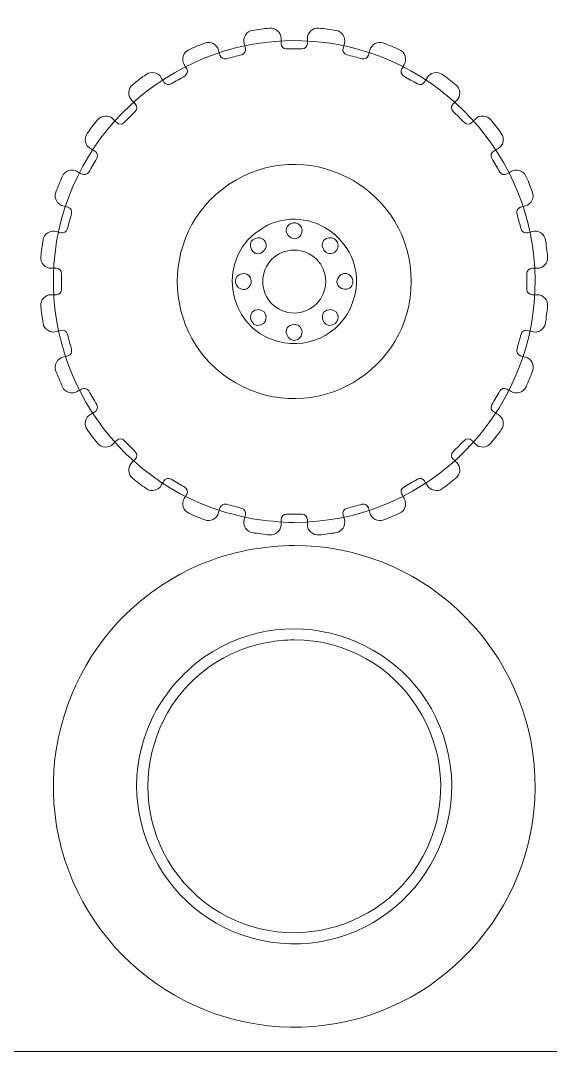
# Model space of a CAD drawing. Header units: centimetres. Extents: x -36.5 to 33.1, y -48.3 to 44.1.
# Drawn here: x -7.68 to -1.62, y -13.5 to -1.75 of the extents above; entities that cross this region are included whole.
import ezdxf

# ---------------------------------------------------------------- set-up
doc = ezdxf.new("R2010")
doc.units = ezdxf.units.CM
doc.header["$MEASUREMENT"] = 0
doc.layers.add('Camada 1', color=7, linetype='Continuous')

msp = doc.modelspace()

# ---------------------------------------------------------------- linework, layer by layer
at = {"layer": 'Camada 1', "color": 2, "lineweight": 20}
msp.add_open_spline([(-13.6923, -13.5388), (-13.6923, -13.5388), (9.1077, -13.5388), (9.1077, -13.5388), (9.1077, -13.5388), (9.1077, -13.5388), (9.1077, 21.2612), (9.1077, 21.2612), (9.1077, 21.2612), (9.1077, 21.2612), (-13.6923, 21.2612), (-13.6923, 21.2612), (-13.6923, 21.2612), (-13.6923, 21.2612), (-13.6923, -13.5388), (-13.6923, -13.5388), (-13.6923, -13.5388), (-13.6923, -13.5388), (-13.6923, -13.5388), (-13.6923, -13.5388)], degree=3, knots=[0, 0, 0, 0, 0.16666667, 0.16666667, 0.16666667, 0.16666667, 0.33333333, 0.33333333, 0.33333333, 0.33333333, 0.5, 0.5, 0.5, 0.5, 0.66666667, 0.66666667, 0.66666667, 0.66666667, 1, 1, 1, 1], dxfattribs=at)
at = {"layer": 'Camada 1', "color": 140, "lineweight": 9}
for points, knots in [([(-5.0355, -7.44647), (-5.19896, -7.40998), (-5.33726, -7.38054), (-5.49758, -7.32203), (-5.49758, -7.32203), (-6.8334, -6.83447), (-7.58473, -5.39631), (-7.21386, -4.01949), (-7.21386, -4.01949), (-6.84376, -2.64552), (-5.47466, -1.77369), (-4.07317, -2.02293), (-4.07317, -2.02293), (-2.67331, -2.27187), (-1.68504, -3.5603), (-1.81075, -4.97704), (-1.81075, -4.97704), (-1.93631, -6.39196), (-3.13319, -7.48996), (-4.55434, -7.4891), (-4.55434, -7.4891), (-4.72643, -7.48899), (-4.86814, -7.46877), (-5.0355, -7.44647)], [0, 0, 0, 0, 0.14285714, 0.14285714, 0.14285714, 0.14285714, 0.28571429, 0.28571429, 0.28571429, 0.28571429, 0.42857143, 0.42857143, 0.42857143, 0.42857143, 0.57142857, 0.57142857, 0.57142857, 0.57142857, 0.71428571, 0.71428571, 0.71428571, 0.71428571, 1, 1, 1, 1]), ([(-5.22329, -3.5759), (-6.11332, -4.08976), (-6.11333, -5.37984), (-5.22329, -5.89371), (-5.22329, -5.89371), (-4.33325, -6.40758), (-3.21599, -5.76254), (-3.21599, -4.7348), (-3.21599, -4.7348), (-3.21599, -3.70703), (-4.33322, -3.06207), (-5.22329, -3.5759)], [0, 0, 0, 0, 0.25, 0.25, 0.25, 0.25, 0.5, 0.5, 0.5, 0.5, 1, 1, 1, 1]), ([(-3.86759, -4.91877), (-3.70435, -4.30918), (-4.36304, -3.80373), (-4.90958, -4.11922), (-4.90958, -4.11922), (-5.4561, -4.43469), (-5.34766, -5.25807), (-4.73815, -5.4214), (-4.73815, -5.4214), (-4.35928, -5.52293), (-3.96906, -5.29769), (-3.86759, -4.91877)], [0, 0, 0, 0, 0.25, 0.25, 0.25, 0.25, 0.5, 0.5, 0.5, 0.5, 1, 1, 1, 1]), ([(-4.59932, -4.0753), (-4.72979, -4.15205), (-4.56182, -4.32198), (-4.48009, -4.20524), (-4.48009, -4.20524), (-4.42813, -4.13099), (-4.51067, -4.02316), (-4.59932, -4.0753)], [0, 0, 0, 0, 0.33333333, 0.33333333, 0.33333333, 0.33333333, 1, 1, 1, 1]), ([(-5.04343, -4.36893), (-4.96663, -4.49946), (-4.79677, -4.33131), (-4.9135, -4.24971), (-4.9135, -4.24971), (-4.98786, -4.19774), (-5.09554, -4.28034), (-5.04343, -4.36893)], [0, 0, 0, 0, 0.33333333, 0.33333333, 0.33333333, 0.33333333, 1, 1, 1, 1]), ([(-4.15895, -4.23484), (-4.30765, -4.26256), (-4.20781, -4.47934), (-4.09139, -4.39781), (-4.09139, -4.39781), (-4.01652, -4.34537), (-4.0583, -4.21607), (-4.15895, -4.23484)], [0, 0, 0, 0, 0.33333333, 0.33333333, 0.33333333, 0.33333333, 1, 1, 1, 1]), ([(-5.1589, -4.64757), (-5.30471, -4.68813), (-5.18623, -4.89537), (-5.07739, -4.804), (-5.07739, -4.804), (-5.00754, -4.74534), (-5.06006, -4.62009), (-5.1589, -4.64757)], [0, 0, 0, 0, 0.33333333, 0.33333333, 0.33333333, 0.33333333, 1, 1, 1, 1]), ([(-4.0422, -4.67684), (-4.13837, -4.7936), (-3.92257, -4.8954), (-3.88565, -4.75824), (-3.88565, -4.75824), (-3.8621, -4.67074), (-3.97654, -4.5971), (-4.0422, -4.67684)], [0, 0, 0, 0, 0.33333333, 0.33333333, 0.33333333, 0.33333333, 1, 1, 1, 1]), ([(-4.95725, -5.05581), (-5.10828, -5.04384), (-5.06794, -5.27937), (-4.93426, -5.23068), (-4.93426, -5.23068), (-4.84874, -5.19953), (-4.85503, -5.0639), (-4.95725, -5.05581)], [0, 0, 0, 0, 0.33333333, 0.33333333, 0.33333333, 0.33333333, 1, 1, 1, 1]), ([(-4.13522, -5.05581), (-4.28627, -5.04387), (-4.2459, -5.27937), (-4.11223, -5.23068), (-4.11223, -5.23068), (-4.02672, -5.19953), (-4.03302, -5.0639), (-4.13522, -5.05581)], [0, 0, 0, 0, 0.33333333, 0.33333333, 0.33333333, 0.33333333, 1, 1, 1, 1]), ([(-4.57764, -5.22882), (-4.72344, -5.26938), (-4.60498, -5.47662), (-4.49614, -5.38527), (-4.49614, -5.38527), (-4.42627, -5.32661), (-4.4788, -5.20133), (-4.57764, -5.22882)], [0, 0, 0, 0, 0.33333333, 0.33333333, 0.33333333, 0.33333333, 1, 1, 1, 1]), ([(-5.93534, -9.35076), (-6.03926, -9.48638), (-6.1133, -9.58782), (-6.18718, -9.7462), (-6.18718, -9.7462), (-6.71327, -10.87407), (-5.95012, -12.19194), (-4.71274, -12.30027), (-4.71274, -12.30027), (-3.47156, -12.40893), (-2.49074, -11.24385), (-2.8154, -10.0385), (-2.8154, -10.0385), (-3.13916, -8.83648), (-4.56575, -8.31644), (-5.5864, -9.03074), (-5.5864, -9.03074), (-5.73097, -9.13192), (-5.8189, -9.22352), (-5.93534, -9.35076)], [0, 0, 0, 0, 0.16666667, 0.16666667, 0.16666667, 0.16666667, 0.33333333, 0.33333333, 0.33333333, 0.33333333, 0.5, 0.5, 0.5, 0.5, 0.66666667, 0.66666667, 0.66666667, 0.66666667, 1, 1, 1, 1])]:
    msp.add_open_spline(points, degree=3, knots=knots, dxfattribs=at)
at = {"layer": 'Camada 1', "color": 250, "lineweight": 9}
msp.add_open_spline([(-3.3247, -2.3037), (-3.31513, -2.28702), (-3.30558, -2.27032), (-3.29603, -2.25364), (-3.29603, -2.25364), (-3.27829, -2.22269), (-3.27499, -2.19092), (-3.28598, -2.15699), (-3.28598, -2.15699), (-3.29699, -2.12304), (-3.31828, -2.09928), (-3.35081, -2.08461), (-3.35081, -2.08461), (-3.41012, -2.05785), (-3.47028, -2.03292), (-3.53116, -2.00991), (-3.53116, -2.00991), (-3.56448, -1.99731), (-3.59645, -1.99908), (-3.62818, -2.01528), (-3.62818, -2.01528), (-3.65995, -2.03151), (-3.68005, -2.0563), (-3.6894, -2.09073), (-3.6894, -2.09073), (-3.69443, -2.10927), (-3.69947, -2.12781), (-3.7045, -2.14636), (-3.7045, -2.14636), (-3.71312, -2.1782), (-3.74608, -2.19716), (-3.77794, -2.18862), (-3.77794, -2.18862), (-3.8364, -2.17296), (-3.89486, -2.15729), (-3.95333, -2.14163), (-3.95333, -2.14163), (-3.98519, -2.1331), (-4.00424, -2.10021), (-3.99581, -2.06832), (-3.99581, -2.06832), (-3.99089, -2.04974), (-3.98598, -2.03114), (-3.98106, -2.01254), (-3.98106, -2.01254), (-3.97195, -1.97805), (-3.97699, -1.94652), (-3.9964, -1.9166), (-3.9964, -1.9166), (-4.0158, -1.88664), (-4.0425, -1.86921), (-4.07772, -1.86345), (-4.07772, -1.86345), (-4.14196, -1.85295), (-4.2065, -1.84444), (-4.27127, -1.83796), (-4.27127, -1.83796), (-4.30672, -1.83442), (-4.33714, -1.84442), (-4.3636, -1.86827), (-4.3636, -1.86827), (-4.39009, -1.89219), (-4.4031, -1.92132), (-4.40321, -1.95701), (-4.40321, -1.95701), (-4.40327, -1.97622), (-4.40333, -1.99545), (-4.40339, -2.01467), (-4.40339, -2.01467), (-4.4035, -2.04765), (-4.43041, -2.07448), (-4.46339, -2.07448), (-4.46339, -2.07448), (-4.52392, -2.07448), (-4.58443, -2.07448), (-4.64496, -2.07448), (-4.64496, -2.07448), (-4.67794, -2.07448), (-4.70485, -2.04765), (-4.70496, -2.01467), (-4.70496, -2.01467), (-4.70502, -1.99544), (-4.70509, -1.9762), (-4.70515, -1.95696), (-4.70515, -1.95696), (-4.70527, -1.92128), (-4.71829, -1.89215), (-4.74479, -1.86826), (-4.74479, -1.86826), (-4.77124, -1.8444), (-4.80164, -1.83442), (-4.83709, -1.83796), (-4.83709, -1.83796), (-4.90186, -1.84444), (-4.96642, -1.85295), (-5.03065, -1.86345), (-5.03065, -1.86345), (-5.06587, -1.8692), (-5.09257, -1.88666), (-5.11199, -1.9166), (-5.11199, -1.9166), (-5.13138, -1.94652), (-5.13642, -1.97806), (-5.12731, -2.01254), (-5.12731, -2.01254), (-5.12239, -2.03114), (-5.11748, -2.04974), (-5.11256, -2.06832), (-5.11256, -2.06832), (-5.10413, -2.10021), (-5.12318, -2.13309), (-5.15504, -2.14163), (-5.15504, -2.14163), (-5.2135, -2.15729), (-5.27196, -2.17296), (-5.33041, -2.18862), (-5.33041, -2.18862), (-5.36227, -2.19716), (-5.39521, -2.17821), (-5.40385, -2.14637), (-5.40385, -2.14637), (-5.40888, -2.12781), (-5.41393, -2.10923), (-5.41897, -2.09067), (-5.41897, -2.09067), (-5.42832, -2.05625), (-5.44843, -2.03148), (-5.4802, -2.01526), (-5.4802, -2.01526), (-5.51192, -1.99907), (-5.54388, -1.9973), (-5.5772, -2.0099), (-5.5772, -2.0099), (-5.63809, -2.03291), (-5.69825, -2.05784), (-5.75758, -2.08461), (-5.75758, -2.08461), (-5.79011, -2.0993), (-5.81138, -2.12307), (-5.82238, -2.15702), (-5.82238, -2.15702), (-5.83337, -2.19094), (-5.83006, -2.22272), (-5.81232, -2.25366), (-5.81232, -2.25366), (-5.80277, -2.27034), (-5.7932, -2.28704), (-5.78365, -2.30372), (-5.78365, -2.30372), (-5.76727, -2.33234), (-5.77716, -2.36901), (-5.80571, -2.3855), (-5.80571, -2.3855), (-5.85812, -2.41576), (-5.91054, -2.44602), (-5.96296, -2.47629), (-5.96296, -2.47629), (-5.99152, -2.49278), (-6.02822, -2.48301), (-6.04481, -2.45451), (-6.04481, -2.45451), (-6.05449, -2.43789), (-6.06416, -2.42127), (-6.07384, -2.40464), (-6.07384, -2.40464), (-6.09176, -2.37378), (-6.11761, -2.35506), (-6.15251, -2.34761), (-6.15251, -2.34761), (-6.1873, -2.34018), (-6.21874, -2.34676), (-6.24762, -2.36753), (-6.24762, -2.36753), (-6.30047, -2.40554), (-6.35213, -2.44518), (-6.4025, -2.48639), (-6.4025, -2.48639), (-6.43012, -2.50898), (-6.44452, -2.53745), (-6.44635, -2.57308), (-6.44635, -2.57308), (-6.44818, -2.60861), (-6.4367, -2.6386), (-6.41164, -2.66384), (-6.41164, -2.66384), (-6.39809, -2.67747), (-6.38455, -2.69111), (-6.371, -2.70473), (-6.371, -2.70473), (-6.34774, -2.72812), (-6.34778, -2.76615), (-6.37111, -2.78948), (-6.37111, -2.78948), (-6.41392, -2.83227), (-6.45671, -2.87506), (-6.4995, -2.91786), (-6.4995, -2.91786), (-6.52282, -2.94118), (-6.56081, -2.94125), (-6.58421, -2.91802), (-6.58421, -2.91802), (-6.59786, -2.90446), (-6.61152, -2.8909), (-6.62516, -2.87734), (-6.62516, -2.87734), (-6.65041, -2.85227), (-6.6804, -2.84081), (-6.71592, -2.84264), (-6.71592, -2.84264), (-6.75156, -2.84448), (-6.78002, -2.85888), (-6.80262, -2.88651), (-6.80262, -2.88651), (-6.84382, -2.93688), (-6.88345, -2.98853), (-6.92144, -3.04138), (-6.92144, -3.04138), (-6.94222, -3.07026), (-6.94879, -3.10169), (-6.94136, -3.13648), (-6.94136, -3.13648), (-6.93391, -3.17138), (-6.91519, -3.19721), (-6.88434, -3.21515), (-6.88434, -3.21515), (-6.86772, -3.22482), (-6.85109, -3.2345), (-6.83447, -3.24418), (-6.83447, -3.24418), (-6.80597, -3.26076), (-6.7962, -3.29748), (-6.81269, -3.32604), (-6.81269, -3.32604), (-6.84295, -3.37845), (-6.87322, -3.43085), (-6.90348, -3.48327), (-6.90348, -3.48327), (-6.91997, -3.51183), (-6.95665, -3.52173), (-6.98527, -3.50532), (-6.98527, -3.50532), (-7.00196, -3.49576), (-7.01866, -3.4862), (-7.03536, -3.47663), (-7.03536, -3.47663), (-7.0663, -3.45891), (-7.09806, -3.4556), (-7.13198, -3.46659), (-7.13198, -3.46659), (-7.16592, -3.47759), (-7.18969, -3.49887), (-7.20438, -3.5314), (-7.20438, -3.5314), (-7.23115, -3.59072), (-7.25606, -3.65088), (-7.27908, -3.71176), (-7.27908, -3.71176), (-7.29169, -3.74507), (-7.28992, -3.77705), (-7.27372, -3.80878), (-7.27372, -3.80878), (-7.25749, -3.84057), (-7.2327, -3.86068), (-7.19826, -3.87003), (-7.19826, -3.87003), (-7.17971, -3.87506), (-7.16114, -3.8801), (-7.14258, -3.88514), (-7.14258, -3.88514), (-7.11077, -3.89378), (-7.09182, -3.92672), (-7.10035, -3.95856), (-7.10035, -3.95856), (-7.11601, -4.01703), (-7.13168, -4.07548), (-7.14734, -4.13394), (-7.14734, -4.13394), (-7.15588, -4.16579), (-7.18876, -4.18485), (-7.22064, -4.17642), (-7.22064, -4.17642), (-7.23924, -4.1715), (-7.25785, -4.1666), (-7.27646, -4.16168), (-7.27646, -4.16168), (-7.31094, -4.15257), (-7.34246, -4.15761), (-7.37239, -4.17701), (-7.37239, -4.17701), (-7.40234, -4.19642), (-7.41978, -4.22312), (-7.42554, -4.25834), (-7.42554, -4.25834), (-7.43604, -4.32257), (-7.44455, -4.38712), (-7.45103, -4.45188), (-7.45103, -4.45188), (-7.45457, -4.48733), (-7.44457, -4.51775), (-7.42072, -4.54421), (-7.42072, -4.54421), (-7.3968, -4.57071), (-7.36766, -4.58372), (-7.33198, -4.58382), (-7.33198, -4.58382), (-7.31275, -4.58388), (-7.29353, -4.58394), (-7.2743, -4.584), (-7.2743, -4.584), (-7.24133, -4.58411), (-7.2145, -4.61103), (-7.2145, -4.644), (-7.2145, -4.644), (-7.2145, -4.70453), (-7.2145, -4.76506), (-7.2145, -4.82559), (-7.2145, -4.82559), (-7.2145, -4.85856), (-7.24133, -4.88548), (-7.2743, -4.88559), (-7.2743, -4.88559), (-7.29355, -4.88565), (-7.31279, -4.88572), (-7.33202, -4.88578), (-7.33202, -4.88578), (-7.3677, -4.8859), (-7.39684, -4.89891), (-7.42073, -4.9254), (-7.42073, -4.9254), (-7.44457, -4.95186), (-7.45457, -4.98227), (-7.45103, -5.01772), (-7.45103, -5.01772), (-7.44455, -5.08248), (-7.43604, -5.14703), (-7.42554, -5.21127), (-7.42554, -5.21127), (-7.41978, -5.24649), (-7.40234, -5.27319), (-7.37239, -5.29259), (-7.37239, -5.29259), (-7.34246, -5.312), (-7.31094, -5.31704), (-7.27646, -5.30793), (-7.27646, -5.30793), (-7.25785, -5.30301), (-7.23924, -5.2981), (-7.22064, -5.29318), (-7.22064, -5.29318), (-7.18876, -5.28476), (-7.15588, -5.30381), (-7.14734, -5.33566), (-7.14734, -5.33566), (-7.13168, -5.39412), (-7.11601, -5.45259), (-7.10035, -5.51104), (-7.10035, -5.51104), (-7.09182, -5.5429), (-7.11077, -5.57584), (-7.1426, -5.58448), (-7.1426, -5.58448), (-7.16117, -5.58951), (-7.17974, -5.59456), (-7.19831, -5.5996), (-7.19831, -5.5996), (-7.23272, -5.60895), (-7.25749, -5.62906), (-7.27372, -5.66082), (-7.27372, -5.66082), (-7.2899, -5.69255), (-7.29168, -5.72451), (-7.27908, -5.75783), (-7.27908, -5.75783), (-7.25606, -5.81872), (-7.23114, -5.87888), (-7.20437, -5.9382), (-7.20437, -5.9382), (-7.18968, -5.97074), (-7.16591, -5.99201), (-7.13196, -6.003), (-7.13196, -6.003), (-7.09804, -6.014), (-7.06626, -6.01068), (-7.03531, -5.99295), (-7.03531, -5.99295), (-7.01863, -5.9834), (-7.00194, -5.97383), (-6.98526, -5.96428), (-6.98526, -5.96428), (-6.95664, -5.9479), (-6.91997, -5.95779), (-6.90348, -5.98635), (-6.90348, -5.98635), (-6.87322, -6.03876), (-6.84295, -6.09118), (-6.81269, -6.1436), (-6.81269, -6.1436), (-6.7962, -6.17216), (-6.80597, -6.20886), (-6.83447, -6.22545), (-6.83447, -6.22545), (-6.85109, -6.23513), (-6.86772, -6.2448), (-6.88434, -6.25448), (-6.88434, -6.25448), (-6.91519, -6.27242), (-6.93392, -6.29825), (-6.94138, -6.33316), (-6.94138, -6.33316), (-6.9488, -6.36795), (-6.9422, -6.39938), (-6.92143, -6.42826), (-6.92143, -6.42826), (-6.88344, -6.48111), (-6.84382, -6.53277), (-6.8026, -6.58313), (-6.8026, -6.58313), (-6.78, -6.61074), (-6.75152, -6.62513), (-6.7159, -6.62698), (-6.7159, -6.62698), (-6.68038, -6.6288), (-6.6504, -6.61733), (-6.62516, -6.59228), (-6.62516, -6.59228), (-6.61151, -6.57872), (-6.59786, -6.56516), (-6.58421, -6.5516), (-6.58421, -6.5516), (-6.56081, -6.52836), (-6.52282, -6.52844), (-6.4995, -6.55174), (-6.4995, -6.55174), (-6.45671, -6.59454), (-6.4139, -6.63734), (-6.37111, -6.68014), (-6.37111, -6.68014), (-6.34778, -6.70347), (-6.34774, -6.74148), (-6.371, -6.76487), (-6.371, -6.76487), (-6.38455, -6.77849), (-6.39809, -6.79214), (-6.41164, -6.80577), (-6.41164, -6.80577), (-6.4367, -6.831), (-6.44818, -6.86099), (-6.44635, -6.89652), (-6.44635, -6.89652), (-6.44452, -6.93215), (-6.43012, -6.96063), (-6.4025, -6.98321), (-6.4025, -6.98321), (-6.35213, -7.02442), (-6.30047, -7.06407), (-6.24762, -7.10207), (-6.24762, -7.10207), (-6.21874, -7.12284), (-6.1873, -7.12942), (-6.15251, -7.12199), (-6.15251, -7.12199), (-6.11761, -7.11454), (-6.09176, -7.09582), (-6.07384, -7.06497), (-6.07384, -7.06497), (-6.06416, -7.04834), (-6.05449, -7.03172), (-6.04481, -7.0151), (-6.04481, -7.0151), (-6.02822, -6.9866), (-5.99152, -6.97683), (-5.96296, -6.99332), (-5.96296, -6.99332), (-5.91054, -7.02358), (-5.85814, -7.05384), (-5.80572, -7.08411), (-5.80572, -7.08411), (-5.77716, -7.1006), (-5.76727, -7.13727), (-5.78365, -7.16589), (-5.78365, -7.16589), (-5.7932, -7.18257), (-5.80277, -7.19926), (-5.81232, -7.21594), (-5.81232, -7.21594), (-5.83006, -7.24689), (-5.83337, -7.27866), (-5.82238, -7.31259), (-5.82238, -7.31259), (-5.81138, -7.34655), (-5.79011, -7.37031), (-5.75758, -7.385), (-5.75758, -7.385), (-5.69826, -7.41177), (-5.63809, -7.43667), (-5.57722, -7.4597), (-5.57722, -7.4597), (-5.5439, -7.4723), (-5.51194, -7.47053), (-5.48022, -7.45434), (-5.48022, -7.45434), (-5.44844, -7.43812), (-5.42833, -7.41335), (-5.41897, -7.37892), (-5.41897, -7.37892), (-5.41392, -7.36036), (-5.40888, -7.3418), (-5.40385, -7.32323), (-5.40385, -7.32323), (-5.39521, -7.2914), (-5.36227, -7.27245), (-5.33041, -7.28098), (-5.33041, -7.28098), (-5.27196, -7.29664), (-5.21351, -7.31231), (-5.15504, -7.32797), (-5.15504, -7.32797), (-5.12318, -7.33652), (-5.10413, -7.3694), (-5.11256, -7.40128), (-5.11256, -7.40128), (-5.11748, -7.41987), (-5.12239, -7.43846), (-5.12731, -7.45706), (-5.12731, -7.45706), (-5.13643, -7.49153), (-5.13138, -7.52307), (-5.11198, -7.553), (-5.11198, -7.553), (-5.09257, -7.58294), (-5.06587, -7.6004), (-5.03066, -7.60614), (-5.03066, -7.60614), (-4.96642, -7.61664), (-4.90186, -7.62515), (-4.83709, -7.63163), (-4.83709, -7.63163), (-4.80164, -7.63517), (-4.77124, -7.62519), (-4.74479, -7.60133), (-4.74479, -7.60133), (-4.71829, -7.57744), (-4.70527, -7.54832), (-4.70515, -7.51263), (-4.70515, -7.51263), (-4.70509, -7.49339), (-4.70502, -7.47416), (-4.70496, -7.45492), (-4.70496, -7.45492), (-4.70485, -7.42194), (-4.67794, -7.39511), (-4.64496, -7.39511), (-4.64496, -7.39511), (-4.58444, -7.39511), (-4.52392, -7.39511), (-4.4634, -7.39511), (-4.4634, -7.39511), (-4.43044, -7.39511), (-4.40352, -7.42192), (-4.4034, -7.45488), (-4.4034, -7.45488), (-4.40333, -7.47412), (-4.40327, -7.49336), (-4.40321, -7.51258), (-4.40321, -7.51258), (-4.4031, -7.54827), (-4.39009, -7.5774), (-4.3636, -7.60132), (-4.3636, -7.60132), (-4.33714, -7.62518), (-4.30672, -7.63517), (-4.27127, -7.63163), (-4.27127, -7.63163), (-4.2065, -7.62515), (-4.14194, -7.61664), (-4.07771, -7.60614), (-4.07771, -7.60614), (-4.0425, -7.6004), (-4.0158, -7.58294), (-3.9964, -7.553), (-3.9964, -7.553), (-3.97699, -7.52307), (-3.97194, -7.49153), (-3.98106, -7.45706), (-3.98106, -7.45706), (-3.98598, -7.43846), (-3.99089, -7.41987), (-3.99581, -7.40128), (-3.99581, -7.40128), (-4.00424, -7.3694), (-3.98519, -7.3365), (-3.95333, -7.32797), (-3.95333, -7.32797), (-3.89486, -7.31231), (-3.8364, -7.29664), (-3.77794, -7.28098), (-3.77794, -7.28098), (-3.74608, -7.27245), (-3.71312, -7.29141), (-3.7045, -7.32324), (-3.7045, -7.32324), (-3.69947, -7.3418), (-3.69443, -7.36034), (-3.6894, -7.37888), (-3.6894, -7.37888), (-3.68005, -7.41333), (-3.65994, -7.4381), (-3.62815, -7.45432), (-3.62815, -7.45432), (-3.59642, -7.47052), (-3.56446, -7.47228), (-3.53113, -7.45968), (-3.53113, -7.45968), (-3.47027, -7.43667), (-3.41012, -7.41174), (-3.35081, -7.385), (-3.35081, -7.385), (-3.31828, -7.37033), (-3.29699, -7.34656), (-3.28598, -7.31261), (-3.28598, -7.31261), (-3.27499, -7.27869), (-3.27829, -7.24691), (-3.29603, -7.21596), (-3.29603, -7.21596), (-3.30558, -7.19928), (-3.31513, -7.18258), (-3.3247, -7.1659), (-3.3247, -7.1659), (-3.3411, -7.13728), (-3.3312, -7.1006), (-3.30264, -7.08411), (-3.30264, -7.08411), (-3.25022, -7.05384), (-3.19782, -7.02358), (-3.1454, -6.99332), (-3.1454, -6.99332), (-3.11686, -6.97683), (-3.08015, -6.9866), (-3.06355, -7.01508), (-3.06355, -7.01508), (-3.05387, -7.03172), (-3.0442, -7.04836), (-3.03451, -7.06499), (-3.03451, -7.06499), (-3.01656, -7.09583), (-2.99072, -7.11455), (-2.95583, -7.12199), (-2.95583, -7.12199), (-2.92104, -7.12942), (-2.88962, -7.12282), (-2.86074, -7.10206), (-2.86074, -7.10206), (-2.80789, -7.06407), (-2.75624, -7.02443), (-2.70587, -6.98321), (-2.70587, -6.98321), (-2.67826, -6.96063), (-2.66386, -6.93215), (-2.66202, -6.89652), (-2.66202, -6.89652), (-2.6602, -6.86099), (-2.67167, -6.831), (-2.69674, -6.80577), (-2.69674, -6.80577), (-2.71028, -6.79212), (-2.72383, -6.77849), (-2.73738, -6.76486), (-2.73738, -6.76486), (-2.76064, -6.74146), (-2.76058, -6.70346), (-2.73726, -6.68013), (-2.73726, -6.68013), (-2.69446, -6.63734), (-2.65165, -6.59453), (-2.60886, -6.55173), (-2.60886, -6.55173), (-2.58553, -6.5284), (-2.5475, -6.52835), (-2.52412, -6.55162), (-2.52412, -6.55162), (-2.51048, -6.56518), (-2.49684, -6.57873), (-2.4832, -6.59228), (-2.4832, -6.59228), (-2.45796, -6.61733), (-2.42798, -6.6288), (-2.39246, -6.62698), (-2.39246, -6.62698), (-2.35684, -6.62513), (-2.32836, -6.61074), (-2.30576, -6.58313), (-2.30576, -6.58313), (-2.26454, -6.53276), (-2.22488, -6.4811), (-2.18689, -6.42824), (-2.18689, -6.42824), (-2.16613, -6.39935), (-2.15957, -6.36792), (-2.167, -6.33314), (-2.167, -6.33314), (-2.17445, -6.29824), (-2.19317, -6.27242), (-2.22402, -6.25448), (-2.22402, -6.25448), (-2.24064, -6.2448), (-2.25726, -6.23513), (-2.27388, -6.22545), (-2.27388, -6.22545), (-2.30238, -6.20886), (-2.31215, -6.17216), (-2.29566, -6.1436), (-2.29566, -6.1436), (-2.2654, -6.09118), (-2.23514, -6.03876), (-2.20488, -5.98635), (-2.20488, -5.98635), (-2.18839, -5.95779), (-2.1517, -5.94789), (-2.12308, -5.96429), (-2.12308, -5.96429), (-2.10638, -5.97387), (-2.08969, -5.98342), (-2.07299, -5.99298), (-2.07299, -5.99298), (-2.04204, -6.0107), (-2.01029, -6.014), (-1.97636, -6.003), (-1.97636, -6.003), (-1.94243, -5.992), (-1.91866, -5.97072), (-1.90398, -5.9382), (-1.90398, -5.9382), (-1.87722, -5.87889), (-1.85232, -5.81872), (-1.82929, -5.75784), (-1.82929, -5.75784), (-1.81669, -5.72453), (-1.81846, -5.69256), (-1.83464, -5.66085), (-1.83464, -5.66085), (-1.85087, -5.62907), (-1.87564, -5.60896), (-1.91006, -5.5996), (-1.91006, -5.5996), (-1.92863, -5.59455), (-1.94719, -5.58951), (-1.96576, -5.58447), (-1.96576, -5.58447), (-1.99758, -5.57583), (-2.01653, -5.5429), (-2.008, -5.51104), (-2.008, -5.51104), (-1.99234, -5.45259), (-1.97668, -5.39412), (-1.96102, -5.33566), (-1.96102, -5.33566), (-1.95248, -5.30381), (-1.9196, -5.28476), (-1.88772, -5.29318), (-1.88772, -5.29318), (-1.86912, -5.2981), (-1.85051, -5.30301), (-1.8319, -5.30793), (-1.8319, -5.30793), (-1.79742, -5.31704), (-1.7659, -5.312), (-1.73597, -5.29259), (-1.73597, -5.29259), (-1.70602, -5.27319), (-1.68858, -5.24649), (-1.68282, -5.21127), (-1.68282, -5.21127), (-1.67232, -5.14703), (-1.66381, -5.08248), (-1.65733, -5.01772), (-1.65733, -5.01772), (-1.65379, -4.98227), (-1.66379, -4.95186), (-1.68763, -4.9254), (-1.68763, -4.9254), (-1.71152, -4.89891), (-1.74066, -4.8859), (-1.77634, -4.88578), (-1.77634, -4.88578), (-1.79557, -4.88572), (-1.81481, -4.88565), (-1.83406, -4.88559), (-1.83406, -4.88559), (-1.86703, -4.88548), (-1.89386, -4.85856), (-1.89386, -4.82559), (-1.89386, -4.82559), (-1.89386, -4.76506), (-1.89386, -4.70454), (-1.89386, -4.64402), (-1.89386, -4.64402), (-1.89386, -4.61105), (-1.86706, -4.58414), (-1.83409, -4.58402), (-1.83409, -4.58402), (-1.81486, -4.58394), (-1.79562, -4.58388), (-1.7764, -4.58382), (-1.7764, -4.58382), (-1.74071, -4.58372), (-1.71157, -4.57071), (-1.68766, -4.54421), (-1.68766, -4.54421), (-1.6638, -4.51775), (-1.6538, -4.48733), (-1.65734, -4.45188), (-1.65734, -4.45188), (-1.66382, -4.38711), (-1.67232, -4.32255), (-1.68283, -4.25831), (-1.68283, -4.25831), (-1.6886, -4.22309), (-1.70606, -4.1964), (-1.736, -4.177), (-1.736, -4.177), (-1.76592, -4.1576), (-1.79746, -4.15257), (-1.83192, -4.16168), (-1.83192, -4.16168), (-1.85052, -4.1666), (-1.86912, -4.1715), (-1.88771, -4.17642), (-1.88771, -4.17642), (-1.91959, -4.18486), (-1.95248, -4.1658), (-1.96102, -4.13394), (-1.96102, -4.13394), (-1.97668, -4.07548), (-1.99234, -4.01702), (-2.008, -3.95856), (-2.008, -3.95856), (-2.01653, -3.9267), (-1.99757, -3.89376), (-1.96573, -3.88512), (-1.96573, -3.88512), (-1.94786, -3.88028), (-1.93, -3.87543), (-1.91213, -3.87058), (-1.91213, -3.87058), (-1.87777, -3.86124), (-1.85305, -3.84122), (-1.8368, -3.80954), (-1.8368, -3.80954), (-1.82058, -3.77792), (-1.81873, -3.74604), (-1.83118, -3.71276), (-1.83118, -3.71276), (-1.84504, -3.67571), (-1.85887, -3.63866), (-1.87272, -3.60161), (-1.87272, -3.60161), (-1.87384, -3.59864), (-1.87504, -3.59576), (-1.87638, -3.59288), (-1.87638, -3.59288), (-1.88608, -3.5721), (-1.89576, -3.55132), (-1.90544, -3.53054), (-1.90544, -3.53054), (-1.92042, -3.49844), (-1.94418, -3.47758), (-1.97794, -3.46686), (-1.97794, -3.46686), (-2.01166, -3.45616), (-2.04316, -3.45953), (-2.07385, -3.47711), (-2.07385, -3.47711), (-2.09027, -3.48652), (-2.10667, -3.49592), (-2.12309, -3.50532), (-2.12309, -3.50532), (-2.1517, -3.52173), (-2.18839, -3.51183), (-2.20488, -3.48327), (-2.20488, -3.48327), (-2.23514, -3.43086), (-2.2654, -3.37845), (-2.29566, -3.32604), (-2.29566, -3.32604), (-2.31215, -3.29748), (-2.30238, -3.26078), (-2.27389, -3.24418), (-2.27389, -3.24418), (-2.25726, -3.2345), (-2.24062, -3.22481), (-2.22398, -3.21513), (-2.22398, -3.21513), (-2.19314, -3.19719), (-2.17441, -3.17135), (-2.16697, -3.13646), (-2.16697, -3.13646), (-2.15954, -3.10167), (-2.16614, -3.07024), (-2.1869, -3.04137), (-2.1869, -3.04137), (-2.2249, -2.98851), (-2.26454, -2.93685), (-2.30576, -2.88648), (-2.30576, -2.88648), (-2.32836, -2.85887), (-2.35684, -2.84448), (-2.39246, -2.84264), (-2.39246, -2.84264), (-2.42798, -2.84081), (-2.45796, -2.85228), (-2.4832, -2.87734), (-2.4832, -2.87734), (-2.49685, -2.8909), (-2.5105, -2.90446), (-2.52415, -2.91802), (-2.52415, -2.91802), (-2.54755, -2.94125), (-2.58554, -2.94118), (-2.60886, -2.91788), (-2.60886, -2.91788), (-2.65165, -2.87507), (-2.69446, -2.83227), (-2.73726, -2.78948), (-2.73726, -2.78948), (-2.76058, -2.76615), (-2.76064, -2.72814), (-2.73738, -2.70474), (-2.73738, -2.70474), (-2.72383, -2.69111), (-2.71028, -2.67748), (-2.69674, -2.66384), (-2.69674, -2.66384), (-2.67167, -2.6386), (-2.6602, -2.60861), (-2.66202, -2.57308), (-2.66202, -2.57308), (-2.66386, -2.53745), (-2.67826, -2.50898), (-2.70587, -2.48639), (-2.70587, -2.48639), (-2.75624, -2.44517), (-2.80789, -2.40554), (-2.86074, -2.36754), (-2.86074, -2.36754), (-2.88962, -2.34678), (-2.92104, -2.34018), (-2.95583, -2.34761), (-2.95583, -2.34761), (-2.99072, -2.35505), (-3.01656, -2.37377), (-3.03451, -2.40461), (-3.03451, -2.40461), (-3.0442, -2.42124), (-3.05387, -2.43789), (-3.06355, -2.45452), (-3.06355, -2.45452), (-3.08015, -2.48301), (-3.11686, -2.49278), (-3.1454, -2.47629), (-3.1454, -2.47629), (-3.19782, -2.44602), (-3.25022, -2.41576), (-3.30264, -2.3855), (-3.30264, -2.3855), (-3.3312, -2.36901), (-3.3411, -2.33232), (-3.3247, -2.3037)], degree=3, knots=[0, 0, 0, 0, 0.00411523, 0.00411523, 0.00411523, 0.00411523, 0.00823045, 0.00823045, 0.00823045, 0.00823045, 0.01234568, 0.01234568, 0.01234568, 0.01234568, 0.01646091, 0.01646091, 0.01646091, 0.01646091, 0.02057613, 0.02057613, 0.02057613, 0.02057613, 0.02469136, 0.02469136, 0.02469136, 0.02469136, 0.02880658, 0.02880658, 0.02880658, 0.02880658, 0.03292181, 0.03292181, 0.03292181, 0.03292181, 0.03703704, 0.03703704, 0.03703704, 0.03703704, 0.04115226, 0.04115226, 0.04115226, 0.04115226, 0.04526749, 0.04526749, 0.04526749, 0.04526749, 0.04938272, 0.04938272, 0.04938272, 0.04938272, 0.05349794, 0.05349794, 0.05349794, 0.05349794, 0.05761317, 0.05761317, 0.05761317, 0.05761317, 0.0617284, 0.0617284, 0.0617284, 0.0617284, 0.06584362, 0.06584362, 0.06584362, 0.06584362, 0.06995885, 0.06995885, 0.06995885, 0.06995885, 0.07407407, 0.07407407, 0.07407407, 0.07407407, 0.0781893, 0.0781893, 0.0781893, 0.0781893, 0.08230453, 0.08230453, 0.08230453, 0.08230453, 0.08641975, 0.08641975, 0.08641975, 0.08641975, 0.09053498, 0.09053498, 0.09053498, 0.09053498, 0.09465021, 0.09465021, 0.09465021, 0.09465021, 0.09876543, 0.09876543, 0.09876543, 0.09876543, 0.10288066, 0.10288066, 0.10288066, 0.10288066, 0.10699588, 0.10699588, 0.10699588, 0.10699588, 0.11111111, 0.11111111, 0.11111111, 0.11111111, 0.11522634, 0.11522634, 0.11522634, 0.11522634, 0.11934156, 0.11934156, 0.11934156, 0.11934156, 0.12345679, 0.12345679, 0.12345679, 0.12345679, 0.12757202, 0.12757202, 0.12757202, 0.12757202, 0.13168724, 0.13168724, 0.13168724, 0.13168724, 0.13580247, 0.13580247, 0.13580247, 0.13580247, 0.1399177, 0.1399177, 0.1399177, 0.1399177, 0.14403292, 0.14403292, 0.14403292, 0.14403292, 0.14814815, 0.14814815, 0.14814815, 0.14814815, 0.15226337, 0.15226337, 0.15226337, 0.15226337, 0.1563786, 0.1563786, 0.1563786, 0.1563786, 0.16049383, 0.16049383, 0.16049383, 0.16049383, 0.16460905, 0.16460905, 0.16460905, 0.16460905, 0.16872428, 0.16872428, 0.16872428, 0.16872428, 0.17283951, 0.17283951, 0.17283951, 0.17283951, 0.17695473, 0.17695473, 0.17695473, 0.17695473, 0.18106996, 0.18106996, 0.18106996, 0.18106996, 0.18518519, 0.18518519, 0.18518519, 0.18518519, 0.18930041, 0.18930041, 0.18930041, 0.18930041, 0.19341564, 0.19341564, 0.19341564, 0.19341564, 0.19753086, 0.19753086, 0.19753086, 0.19753086, 0.20164609, 0.20164609, 0.20164609, 0.20164609, 0.20576132, 0.20576132, 0.20576132, 0.20576132, 0.20987654, 0.20987654, 0.20987654, 0.20987654, 0.21399177, 0.21399177, 0.21399177, 0.21399177, 0.218107, 0.218107, 0.218107, 0.218107, 0.22222222, 0.22222222, 0.22222222, 0.22222222, 0.22633745, 0.22633745, 0.22633745, 0.22633745, 0.23045267, 0.23045267, 0.23045267, 0.23045267, 0.2345679, 0.2345679, 0.2345679, 0.2345679, 0.23868313, 0.23868313, 0.23868313, 0.23868313, 0.24279835, 0.24279835, 0.24279835, 0.24279835, 0.24691358, 0.24691358, 0.24691358, 0.24691358, 0.25102881, 0.25102881, 0.25102881, 0.25102881, 0.25514403, 0.25514403, 0.25514403, 0.25514403, 0.25925926, 0.25925926, 0.25925926, 0.25925926, 0.26337449, 0.26337449, 0.26337449, 0.26337449, 0.26748971, 0.26748971, 0.26748971, 0.26748971, 0.27160494, 0.27160494, 0.27160494, 0.27160494, 0.27572016, 0.27572016, 0.27572016, 0.27572016, 0.27983539, 0.27983539, 0.27983539, 0.27983539, 0.28395062, 0.28395062, 0.28395062, 0.28395062, 0.28806584, 0.28806584, 0.28806584, 0.28806584, 0.29218107, 0.29218107, 0.29218107, 0.29218107, 0.2962963, 0.2962963, 0.2962963, 0.2962963, 0.30041152, 0.30041152, 0.30041152, 0.30041152, 0.30452675, 0.30452675, 0.30452675, 0.30452675, 0.30864198, 0.30864198, 0.30864198, 0.30864198, 0.3127572, 0.3127572, 0.3127572, 0.3127572, 0.31687243, 0.31687243, 0.31687243, 0.31687243, 0.32098765, 0.32098765, 0.32098765, 0.32098765, 0.32510288, 0.32510288, 0.32510288, 0.32510288, 0.32921811, 0.32921811, 0.32921811, 0.32921811, 0.33333333, 0.33333333, 0.33333333, 0.33333333, 0.33744856, 0.33744856, 0.33744856, 0.33744856, 0.34156379, 0.34156379, 0.34156379, 0.34156379, 0.34567901, 0.34567901, 0.34567901, 0.34567901, 0.34979424, 0.34979424, 0.34979424, 0.34979424, 0.35390947, 0.35390947, 0.35390947, 0.35390947, 0.35802469, 0.35802469, 0.35802469, 0.35802469, 0.36213992, 0.36213992, 0.36213992, 0.36213992, 0.36625514, 0.36625514, 0.36625514, 0.36625514, 0.37037037, 0.37037037, 0.37037037, 0.37037037, 0.3744856, 0.3744856, 0.3744856, 0.3744856, 0.37860082, 0.37860082, 0.37860082, 0.37860082, 0.38271605, 0.38271605, 0.38271605, 0.38271605, 0.38683128, 0.38683128, 0.38683128, 0.38683128, 0.3909465, 0.3909465, 0.3909465, 0.3909465, 0.39506173, 0.39506173, 0.39506173, 0.39506173, 0.39917695, 0.39917695, 0.39917695, 0.39917695, 0.40329218, 0.40329218, 0.40329218, 0.40329218, 0.40740741, 0.40740741, 0.40740741, 0.40740741, 0.41152263, 0.41152263, 0.41152263, 0.41152263, 0.41563786, 0.41563786, 0.41563786, 0.41563786, 0.41975309, 0.41975309, 0.41975309, 0.41975309, 0.42386831, 0.42386831, 0.42386831, 0.42386831, 0.42798354, 0.42798354, 0.42798354, 0.42798354, 0.43209877, 0.43209877, 0.43209877, 0.43209877, 0.43621399, 0.43621399, 0.43621399, 0.43621399, 0.44032922, 0.44032922, 0.44032922, 0.44032922, 0.44444444, 0.44444444, 0.44444444, 0.44444444, 0.44855967, 0.44855967, 0.44855967, 0.44855967, 0.4526749, 0.4526749, 0.4526749, 0.4526749, 0.45679012, 0.45679012, 0.45679012, 0.45679012, 0.46090535, 0.46090535, 0.46090535, 0.46090535, 0.46502058, 0.46502058, 0.46502058, 0.46502058, 0.4691358, 0.4691358, 0.4691358, 0.4691358, 0.47325103, 0.47325103, 0.47325103, 0.47325103, 0.47736626, 0.47736626, 0.47736626, 0.47736626, 0.48148148, 0.48148148, 0.48148148, 0.48148148, 0.48559671, 0.48559671, 0.48559671, 0.48559671, 0.48971193, 0.48971193, 0.48971193, 0.48971193, 0.49382716, 0.49382716, 0.49382716, 0.49382716, 0.49794239, 0.49794239, 0.49794239, 0.49794239, 0.50205761, 0.50205761, 0.50205761, 0.50205761, 0.50617284, 0.50617284, 0.50617284, 0.50617284, 0.51028807, 0.51028807, 0.51028807, 0.51028807, 0.51440329, 0.51440329, 0.51440329, 0.51440329, 0.51851852, 0.51851852, 0.51851852, 0.51851852, 0.52263374, 0.52263374, 0.52263374, 0.52263374, 0.52674897, 0.52674897, 0.52674897, 0.52674897, 0.5308642, 0.5308642, 0.5308642, 0.5308642, 0.53497942, 0.53497942, 0.53497942, 0.53497942, 0.53909465, 0.53909465, 0.53909465, 0.53909465, 0.54320988, 0.54320988, 0.54320988, 0.54320988, 0.5473251, 0.5473251, 0.5473251, 0.5473251, 0.55144033, 0.55144033, 0.55144033, 0.55144033, 0.55555556, 0.55555556, 0.55555556, 0.55555556, 0.55967078, 0.55967078, 0.55967078, 0.55967078, 0.56378601, 0.56378601, 0.56378601, 0.56378601, 0.56790123, 0.56790123, 0.56790123, 0.56790123, 0.57201646, 0.57201646, 0.57201646, 0.57201646, 0.57613169, 0.57613169, 0.57613169, 0.57613169, 0.58024691, 0.58024691, 0.58024691, 0.58024691, 0.58436214, 0.58436214, 0.58436214, 0.58436214, 0.58847737, 0.58847737, 0.58847737, 0.58847737, 0.59259259, 0.59259259, 0.59259259, 0.59259259, 0.59670782, 0.59670782, 0.59670782, 0.59670782, 0.60082305, 0.60082305, 0.60082305, 0.60082305, 0.60493827, 0.60493827, 0.60493827, 0.60493827, 0.6090535, 0.6090535, 0.6090535, 0.6090535, 0.61316872, 0.61316872, 0.61316872, 0.61316872, 0.61728395, 0.61728395, 0.61728395, 0.61728395, 0.62139918, 0.62139918, 0.62139918, 0.62139918, 0.6255144, 0.6255144, 0.6255144, 0.6255144, 0.62962963, 0.62962963, 0.62962963, 0.62962963, 0.63374486, 0.63374486, 0.63374486, 0.63374486, 0.63786008, 0.63786008, 0.63786008, 0.63786008, 0.64197531, 0.64197531, 0.64197531, 0.64197531, 0.64609053, 0.64609053, 0.64609053, 0.64609053, 0.65020576, 0.65020576, 0.65020576, 0.65020576, 0.65432099, 0.65432099, 0.65432099, 0.65432099, 0.65843621, 0.65843621, 0.65843621, 0.65843621, 0.66255144, 0.66255144, 0.66255144, 0.66255144, 0.66666667, 0.66666667, 0.66666667, 0.66666667, 0.67078189, 0.67078189, 0.67078189, 0.67078189, 0.67489712, 0.67489712, 0.67489712, 0.67489712, 0.67901235, 0.67901235, 0.67901235, 0.67901235, 0.68312757, 0.68312757, 0.68312757, 0.68312757, 0.6872428, 0.6872428, 0.6872428, 0.6872428, 0.69135802, 0.69135802, 0.69135802, 0.69135802, 0.69547325, 0.69547325, 0.69547325, 0.69547325, 0.69958848, 0.69958848, 0.69958848, 0.69958848, 0.7037037, 0.7037037, 0.7037037, 0.7037037, 0.70781893, 0.70781893, 0.70781893, 0.70781893, 0.71193416, 0.71193416, 0.71193416, 0.71193416, 0.71604938, 0.71604938, 0.71604938, 0.71604938, 0.72016461, 0.72016461, 0.72016461, 0.72016461, 0.72427984, 0.72427984, 0.72427984, 0.72427984, 0.72839506, 0.72839506, 0.72839506, 0.72839506, 0.73251029, 0.73251029, 0.73251029, 0.73251029, 0.73662551, 0.73662551, 0.73662551, 0.73662551, 0.74074074, 0.74074074, 0.74074074, 0.74074074, 0.74485597, 0.74485597, 0.74485597, 0.74485597, 0.74897119, 0.74897119, 0.74897119, 0.74897119, 0.75308642, 0.75308642, 0.75308642, 0.75308642, 0.75720165, 0.75720165, 0.75720165, 0.75720165, 0.76131687, 0.76131687, 0.76131687, 0.76131687, 0.7654321, 0.7654321, 0.7654321, 0.7654321, 0.76954733, 0.76954733, 0.76954733, 0.76954733, 0.77366255, 0.77366255, 0.77366255, 0.77366255, 0.77777778, 0.77777778, 0.77777778, 0.77777778, 0.781893, 0.781893, 0.781893, 0.781893, 0.78600823, 0.78600823, 0.78600823, 0.78600823, 0.79012346, 0.79012346, 0.79012346, 0.79012346, 0.79423868, 0.79423868, 0.79423868, 0.79423868, 0.79835391, 0.79835391, 0.79835391, 0.79835391, 0.80246914, 0.80246914, 0.80246914, 0.80246914, 0.80658436, 0.80658436, 0.80658436, 0.80658436, 0.81069959, 0.81069959, 0.81069959, 0.81069959, 0.81481481, 0.81481481, 0.81481481, 0.81481481, 0.81893004, 0.81893004, 0.81893004, 0.81893004, 0.82304527, 0.82304527, 0.82304527, 0.82304527, 0.82716049, 0.82716049, 0.82716049, 0.82716049, 0.83127572, 0.83127572, 0.83127572, 0.83127572, 0.83539095, 0.83539095, 0.83539095, 0.83539095, 0.83950617, 0.83950617, 0.83950617, 0.83950617, 0.8436214, 0.8436214, 0.8436214, 0.8436214, 0.84773663, 0.84773663, 0.84773663, 0.84773663, 0.85185185, 0.85185185, 0.85185185, 0.85185185, 0.85596708, 0.85596708, 0.85596708, 0.85596708, 0.8600823, 0.8600823, 0.8600823, 0.8600823, 0.86419753, 0.86419753, 0.86419753, 0.86419753, 0.86831276, 0.86831276, 0.86831276, 0.86831276, 0.87242798, 0.87242798, 0.87242798, 0.87242798, 0.87654321, 0.87654321, 0.87654321, 0.87654321, 0.88065844, 0.88065844, 0.88065844, 0.88065844, 0.88477366, 0.88477366, 0.88477366, 0.88477366, 0.88888889, 0.88888889, 0.88888889, 0.88888889, 0.89300412, 0.89300412, 0.89300412, 0.89300412, 0.89711934, 0.89711934, 0.89711934, 0.89711934, 0.90123457, 0.90123457, 0.90123457, 0.90123457, 0.90534979, 0.90534979, 0.90534979, 0.90534979, 0.90946502, 0.90946502, 0.90946502, 0.90946502, 0.91358025, 0.91358025, 0.91358025, 0.91358025, 0.91769547, 0.91769547, 0.91769547, 0.91769547, 0.9218107, 0.9218107, 0.9218107, 0.9218107, 0.92592593, 0.92592593, 0.92592593, 0.92592593, 0.93004115, 0.93004115, 0.93004115, 0.93004115, 0.93415638, 0.93415638, 0.93415638, 0.93415638, 0.9382716, 0.9382716, 0.9382716, 0.9382716, 0.94238683, 0.94238683, 0.94238683, 0.94238683, 0.94650206, 0.94650206, 0.94650206, 0.94650206, 0.95061728, 0.95061728, 0.95061728, 0.95061728, 0.95473251, 0.95473251, 0.95473251, 0.95473251, 0.95884774, 0.95884774, 0.95884774, 0.95884774, 0.96296296, 0.96296296, 0.96296296, 0.96296296, 0.96707819, 0.96707819, 0.96707819, 0.96707819, 0.97119342, 0.97119342, 0.97119342, 0.97119342, 0.97530864, 0.97530864, 0.97530864, 0.97530864, 0.97942387, 0.97942387, 0.97942387, 0.97942387, 0.98353909, 0.98353909, 0.98353909, 0.98353909, 0.98765432, 0.98765432, 0.98765432, 0.98765432, 0.99176955, 0.99176955, 0.99176955, 0.99176955, 1, 1, 1, 1], dxfattribs=at)
at = {"layer": 'Camada 1', "color": 250, "lineweight": 20}
msp.add_open_spline([(-4.55417, -4.37481), (-4.753, -4.37481), (-4.91418, -4.53599), (-4.91418, -4.73482), (-4.91418, -4.73482), (-4.91418, -4.93365), (-4.753, -5.09483), (-4.55417, -5.09483), (-4.55417, -5.09483), (-4.35534, -5.09483), (-4.19416, -4.93365), (-4.19416, -4.73482), (-4.19416, -4.73482), (-4.19416, -4.53599), (-4.35534, -4.37481), (-4.55417, -4.37481)], degree=3, knots=[0, 0, 0, 0, 0.2, 0.2, 0.2, 0.2, 0.4, 0.4, 0.4, 0.4, 0.6, 0.6, 0.6, 0.6, 1, 1, 1, 1], dxfattribs=at)
at = {"layer": 'Camada 1', "lineweight": 9}
for points, knots in [([(-5.03551, -7.79439), (-5.19898, -7.83088), (-5.33728, -7.86032), (-5.4976, -7.91883), (-5.4976, -7.91883), (-6.83341, -8.40639), (-7.58474, -9.84455), (-7.21387, -11.22137), (-7.21387, -11.22137), (-6.84377, -12.59534), (-5.47468, -13.46717), (-4.07318, -13.21793), (-4.07318, -13.21793), (-2.67332, -12.96899), (-1.68505, -11.68056), (-1.81076, -10.26382), (-1.81076, -10.26382), (-1.93632, -8.8489), (-3.1332, -7.7509), (-4.55435, -7.75176), (-4.55435, -7.75176), (-4.72644, -7.75187), (-4.86815, -7.77209), (-5.03551, -7.79439)], [0, 0, 0, 0, 0.14285714, 0.14285714, 0.14285714, 0.14285714, 0.28571429, 0.28571429, 0.28571429, 0.28571429, 0.42857143, 0.42857143, 0.42857143, 0.42857143, 0.57142857, 0.57142857, 0.57142857, 0.57142857, 0.71428571, 0.71428571, 0.71428571, 0.71428571, 1, 1, 1, 1]), ([(-4.70172, -8.83769), (-4.91076, -8.86552), (-5.06669, -8.89715), (-5.26219, -8.9884), (-5.26219, -8.9884), (-6.31324, -9.47897), (-6.55826, -10.87126), (-5.73773, -11.69103), (-5.73773, -11.69103), (-4.9155, -12.51249), (-3.52446, -12.26081), (-3.0357, -11.21297), (-3.0357, -11.21297), (-2.52032, -10.10806), (-3.33478, -8.83032), (-4.55435, -8.8311), (-4.55435, -8.8311), (-4.60348, -8.8333), (-4.65259, -8.8355), (-4.70172, -8.83769)], [0, 0, 0, 0, 0.16666667, 0.16666667, 0.16666667, 0.16666667, 0.33333333, 0.33333333, 0.33333333, 0.33333333, 0.5, 0.5, 0.5, 0.5, 0.66666667, 0.66666667, 0.66666667, 0.66666667, 1, 1, 1, 1])]:
    msp.add_open_spline(points, degree=3, knots=knots, dxfattribs=at)

doc.saveas('drawing.dxf')
